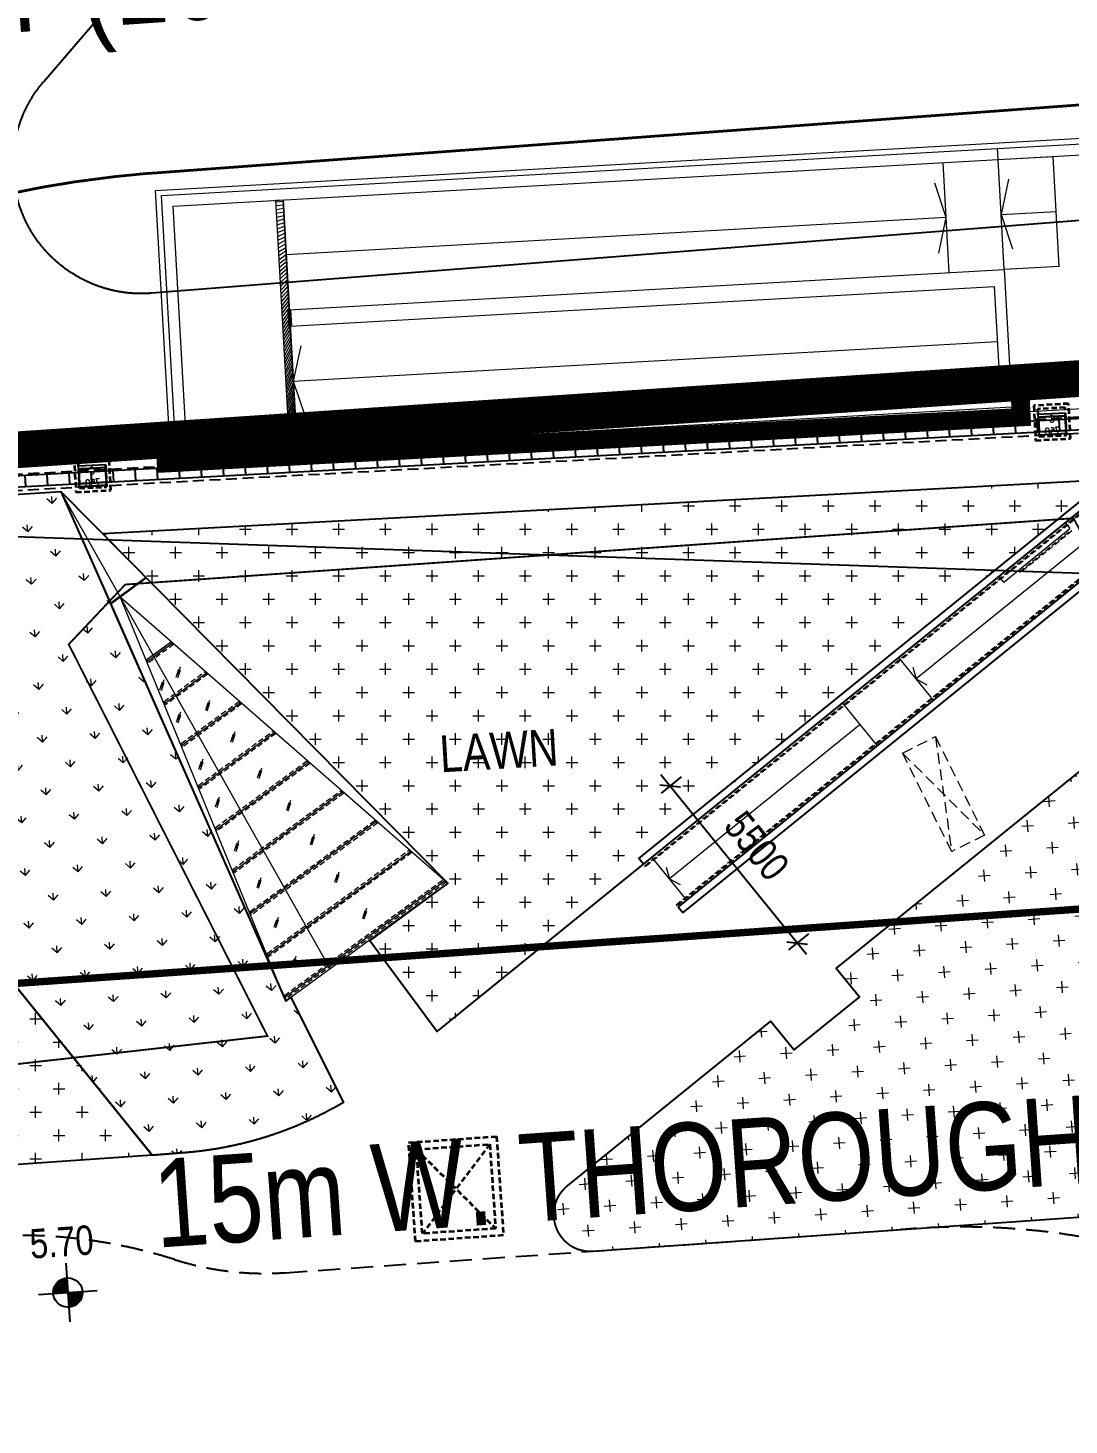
# Model space of a CAD drawing. Header units: millimetres. Extents: x 834681283 to 835686922, y 817551134 to 819407044.
# Drawn here: x 835588196 to 835616546, y 818195962 to 818234013 of the extents above; entities that cross this region are included whole.
import ezdxf
from ezdxf.enums import TextEntityAlignment as Align
from ezdxf.xclip import XClip

# ---------------------------------------------------------------- set-up
doc = ezdxf.new("R2010")
doc.units = ezdxf.units.MM
doc.header["$LTSCALE"] = 1200
doc.header["$MEASUREMENT"] = 0
doc.header["$XCLIPFRAME"] = 0
for name, pattern in [('12027_SITE$0$DASHED', [0.75, 0.5, -0.25]), ('12027_SITE$0$DGN Style 4', [76.56341402296752, 38.25779588905311, -19.12889794452655, 0.04782224486131638, -19.12889794452655]), ('12027_SITE$0$HIDDEN', [0.375, 0.25, -0.125]), ('P01-MAAN-P-EVA$0$DGN Style 4', [76.56341402296752, 38.25779588905311, -19.12889794452655, 0.04782224486131638, -19.12889794452655]), ('P01-MAAN-P-EVA$0$HIDDENX2', [0.75, 0.5, -0.25]), ('P01-MAGP-EVA-GREENERY$0$HIDDEN', [0.375, 0.25, -0.125]), ('P01-MAGP-EVA-GREENERY$0$HIDDEN2', [0.1875, 0.125, -0.0625]), ('P01-MAGP-EVA-GREENERY$0$HIDDENX2', [0.75, 0.5, -0.25]), ('P01-MAGP-P-RF$0$HIDDEN2', [0.1875, 0.125, -0.0625]), ('SITE BOUNDARY$0$CENTER', [2, 1.25, -0.25, 0.25, -0.25]), ('SITE BOUNDARY$0$DASHDOT', [1, 0.5, -0.25, 0, -0.25]), ('SITE BOUNDARY$0$PHANTOM', [2.5, 1.25, -0.25, 0.25, -0.25, 0.25, -0.25])]:
    doc.linetypes.add(name, pattern=pattern)
doc.layers.get('Defpoints').update_dxf_attribs({"color": 15})
for name, color, linetype, lineweight in [('12027_SITE$0$08_XRL_Lands_Deck', 7, 'Continuous', 25), ('12027_SITE$0$280_Structure', 7, 'Continuous', 0), ('12027_SITE$0$510_Water_Supply', 7, 'Continuous', 0), ('12027_SITE$0$AR-PLANT_AR_BS_MI_', 9, 'Continuous', 25), ('12027_SITE$0$AR-SIMS_BL_', 1, '12027_SITE$0$DGN Style 4', 140), ('12027_SITE$0$AR-ST_AR_BS_MI_', 8, '12027_SITE$0$DASHED', 18), ('12027_SITE$0$AR-STAIR_AR_BS_MI_', 2, 'Continuous', 18), ('12027_SITE$0$MCA813__', 7, 'Continuous', 0), ('P01-MAAN-P-EVA$0$AR-DIM_AR_', 4, 'Continuous', 25), ('P01-MAAN-P-EVA$0$AR-F-LEV_AR_BS_', 4, 'Continuous', 25), ('P01-MAAN-P-EVA$0$AR-SIMS_BL_', 1, 'P01-MAAN-P-EVA$0$DGN Style 4', 140), ('P01-MAGP-EVA-GREENERY$0$A-WALL', 7, 'Continuous', 5), ('P01-MAGP-EVA-GREENERY$0$AC-DUCT', 8, 'P01-MAGP-EVA-GREENERY$0$HIDDEN2', 13), ('P01-MAGP-EVA-GREENERY$0$AR-HATCH_AR_', 8, 'Continuous', 13), ('P01-MAGP-EVA-GREENERY$0$AR-PLANT_AR_BS_MI_', 7, 'Continuous', 25), ('P01-MAGP-EVA-GREENERY$0$AR-STAIR_AR_BS_MI_', 7, 'Continuous', 18), ('P01-MAGP-EVA-GREENERY$0$DR-FLD', 8, 'Continuous', 25), ('P01-MAGP-EVA-GREENERY$0$DR-PIT', 8, 'P01-MAGP-EVA-GREENERY$0$HIDDEN2', 35), ('P01-MAGP-EVA-GREENERY$0$RLP340', 8, 'P01-MAGP-EVA-GREENERY$0$HIDDEN2', 5), ('P01-MAGP-P-RF$0$AR-HATCH_AR_', 253, 'Continuous', 13), ('P01-MAGP-P-RF$0$AR-ROOF_AR_BS_MI_', 3, 'Continuous', 18), ('P01-MAGP-P-RF$0$AR-WALL_HATCH_AR_', 253, 'Continuous', 5), ('P01-MAGP-P-RF$0$AR-WN_AR_BS_MI_', 253, 'Continuous', 13), ('SITE BOUNDARY$0$AR-SIMS_BL_400', 1, 'SITE BOUNDARY$0$PHANTOM', 140)]:
    doc.layers.add(name, color=color, linetype=linetype, lineweight=lineweight)
for name, color, linetype in [('P01-MAAN-P-EVA$0$AW-TXT-FS', 4, 'Continuous'), ('P01-MAGP-EVA-GREENERY$0$AR-FS-AR-EVA', 8, 'Continuous'), ('P01-MAGP-EVA-GREENERY$0$AR-LANDS_AR_MI_', 9, 'Continuous'), ('P01-MAGP-EVA-GREENERY$0$SURFACE CHANNEL', 8, 'Continuous'), ('SITE BOUNDARY$0$AR-SIMS_BL_SB_400', 4, 'SITE BOUNDARY$0$PHANTOM'), ('SITE BOUNDARY$0$XIQU-RLP0830A', 6, 'Continuous')]:
    doc.layers.add(name, color=color, linetype=linetype)
doc.layers.add('P01-MAGP-EVA-GREENERY$0$0L_UTIL_MANHOLE LID SIZE', color=8, linetype='Continuous', plot=False)
doc.styles.add('P01-MAAN-P-EVA$0$ARIAL', font='arial.ttf', dxfattribs={"width": 0.8})
doc.styles.add('P01-MAAN-P-EVA$0$RLP-SIMPLEX', font='simplex.shx', dxfattribs={"width": 0.8})
doc.styles.add('P01-MAAN-P-EVA$0$Style-Arial', font='arial.ttf')
doc.styles.add('P01-MAGP-EVA-GREENERY$0$simplex', font='SIMPLEX.shx', dxfattribs={"width": 0.8})
doc.dimstyles.new('P01-MAAN-P-EVA$0$DIM-500', dxfattribs={"dimscale": 400, "dimtxt": 2, "dimasz": 1, "dimexe": 1, "dimexo": 1, "dimgap": 1, "dimtad": 1, "dimdec": 0, "dimrnd": 0.1, "dimdsep": 46, "dimtxsty": 'P01-MAAN-P-EVA$0$ARIAL', "dimblk1": 'P01-MAAN-P-EVA$0$_OBLIQUE', "dimblk2": 'P01-MAAN-P-EVA$0$_OBLIQUE', "dimsah": 1, "dimcen": 5, "dimdle": 1, "dimclrd": 8, "dimclre": 8, "dimclrt": 4, "dimadec": 3, "dimazin": 2, "dimtfac": 1, "dimtdec": 0, "dimtix": 1, "dimtmove": 2, "dimatfit": 0, "dimldrblk": 'P01-MAAN-P-EVA$0$_OBLIQUE', "dimfxl": 1, "dimtolj": 1, "dimarcsym": 0})

# ---------------------------------------------------------------- blocks, each defined once
blk = doc.blocks.new('P01-MAAN-P-EVA$0$_OBLIQUE')
at = {"color": 0, "linetype": 'ByBlock'}
blk.add_line((-0.5, -0.5), (0.5, 0.5), dxfattribs=at)
blk = doc.blocks.new('*D1556')
at = {"layer": 'Defpoints', "color": 0, "transparency": 16777216}
for p in [(835605684.5031356, 818213363.5912099), (835605140.4816098, 818212923.0899689), (835608601.5611241, 818208648.6394993)]:
    blk.add_point(p, dxfattribs=at)
at = {"layer": 'P01-MAAN-P-EVA$0$AR-DIM_AR_', "color": 8, "lineweight": -2, "transparency": 16777216}
for p, q in [((835609397.2963132, 818208778.2706198), (835605432.788337, 818213674.4604108)), ((835605451.3508109, 818213174.8047676), (835605995.3723366, 818213615.3060083)), ((835608912.4303252, 818208900.3542979), (835609456.4507157, 818209340.8546194))]:
    blk.add_line(p, q, dxfattribs=at)
at = {"layer": 'P01-MAAN-P-EVA$0$AR-DIM_AR_', "color": 8, "lineweight": -2, "transparency": 16777216, "xscale": 400, "yscale": 400, "zscale": 400}
for p, rotation in [((835605684.5031356, 818213363.5912099), 128.997537999514), ((835609145.5815146, 818209089.1398208), 308.997537999514)]:
    blk.add_blockref('P01-MAAN-P-EVA$0$_OBLIQUE', p, dxfattribs=dict(at, rotation=rotation))
at = {"layer": 'P01-MAAN-P-EVA$0$AR-DIM_AR_', "color": 4, "transparency": 16777216, "insert": (835608043.3543597, 818211735.1178677), "char_height": 800, "attachment_point": 5, "rotation": 308.997537999514, "style": 'P01-MAAN-P-EVA$0$ARIAL'}
blk.add_mtext('\\A1;5500', dxfattribs=at)
blk = doc.blocks.new('P01-MAAN-P-EVA$0$LEV1')
for p, q in [((0, 2.000000000043656), (0, -2.000000000043656)), ((-2.000000000043656, 0), (2.000000000043656, 0)), ((-0.9989641103552458, 0.04550501362336945), (0, 0.04550501362336945)), ((-0.9893575142723421, 0.1455050136255522), (0, 0.1455050136255522)), ((-0.969395320975309, 0.245505013627735), (0, 0.245505013627735)), ((0.9989641103552458, -0.04550501362336945), (0, -0.04550501362336945)), ((0.9893575142727968, -0.1455050136255522), (0, -0.1455050136255522)), ((0.969395320975309, -0.245505013627735), (0, -0.245505013627735)), ((0.9384169039385597, -0.3455050136299178), (0, -0.3455050136299178)), ((0.8952794440092475, -0.4455050136321006), (0, -0.4455050136321006)), ((0.838107558815409, -0.5455050136342834), (0, -0.5455050136342834)), ((0.7637560326502353, -0.6455050136364662), (0, -0.6455050136364662)), ((0.6665000185194003, -0.745505013638649), (0, -0.745505013638649)), ((0.5339674821098015, -0.8455050136408317), (0, -0.8455050136408317)), ((0.3256075386316297, -0.9455050136430145), (0, -0.9455050136430145))]:
    blk.add_line(p, q)
blk.add_circle((0, 0), 1.000000000021828)
blk = doc.blocks.new('P01-MAAN-P-EVA$0$F-LEV')
for p, q in [((-0.9384169039385597, 0.3455050136299178), (0, 0.3455050136299178)), ((-0.8952794440092475, 0.4455050136321006), (0, 0.4455050136321006)), ((-0.838107558815409, 0.5455050136342834), (0, 0.5455050136342834)), ((-0.7637560326502353, 0.6455050136364662), (0, 0.6455050136364662)), ((-0.6665000185194003, 0.745505013638649), (0, 0.745505013638649)), ((-0.5339674821098015, 0.8455050136408317), (0, 0.8455050136408317)), ((-0.3256075386316297, 0.9455050136430145), (0, 0.9455050136430145))]:
    blk.add_line(p, q)
blk.add_blockref('P01-MAAN-P-EVA$0$LEV1', (0, 0))
at = {"style": 'P01-MAAN-P-EVA$0$RLP-SIMPLEX', "width": 0.8}
blk.add_attdef('FFL', (1.499999999999545, 1.000000000000909), '', height=2, dxfattribs=at)
blk = doc.blocks.new('12027_SITE$0$A$C313F75FB')
at = {"layer": '12027_SITE$0$MCA813__', "linetype": 'Continuous', "lineweight": 40}
blk.add_line((835285.7265869931, 818209.3271122773), (835321.5573742395, 818211.9692191359), dxfattribs=at)
blk.add_ellipse((835287.9327508927, 818179.4083415664), major_axis=(-2.206163899618988, 29.91877071084335), ratio=1, start_param=0, end_param=0.2994150901942527, dxfattribs=at)
blk = doc.blocks.new('12027_SITE$0$A$C2AC65D9F')
at = {"layer": '12027_SITE$0$08_XRL_Lands_Deck', "linetype": '12027_SITE$0$HIDDEN', "ltscale": 10, "flags": 128}
for points in [[(836246.3429500222, 818231.5495326482), (836230.1687539585, 818230.4993593525), (836230.1687539589, 818230.4993593529, -0.4142135624921505), (836222.1985695071, 818237.4976562778), (836222.1985695072, 818237.4976562775), (836221.9581893261, 818241.1998606686), (836224.951885601, 818241.3942381741), (836224.9603086266, 818241.2645113354), (836258.1646847519, 818243.4204360557), (836259.6701659331, 818240.3726211691), (836289.9923639446, 818243.2387680764), (836289.9839103036, 818243.36854847), (836303.9892675377, 818244.6923776765), (836304.2305289643, 818240.976600805), (836313.3691322408, 818241.5699605625), (836312.9220818867, 818248.4551862209), (836312.6448195835, 818248.437183876), (836312.4970747749, 818250.7126688183), (836329.8255867127, 818251.8377906051), (836332.8076076839, 818205.9103304787), (836332.8076076839, 818205.9103304787), (836332.8076076838, 818205.9103304787, -0.4435325882100424), (836325.0667951773, 818197.9287766092), (836325.0667951772, 818197.9287766095), (836271.7272713722, 818199.7545677712), (836271.7272713725, 818199.7545677706, -0.2750683854340807), (836265.2730027209, 818203.9013541804), (836265.2730027207, 818203.9013541805), (836253.539734256, 818227.4141156601), (836253.5397342539, 818227.4141156601, 0.3018938128306856)], [(836299.6812207676, 818231.7385425043, -0.5357600057074685), (836305.4670064469, 818231.0397878891), (836314.4839524938, 818213.1523873749, -0.533238955109312), (836311.6319411965, 818208.0876004089), (836285.5789605, 818206.0459246014, -0.6682096020095292), (836282.6450589383, 818211.8094149582)]]:
    blk.add_lwpolyline(points, format="xyb", close=True, dxfattribs=at)
blk = doc.blocks.new('12027_SITE')
at = {"layer": '12027_SITE$0$510_Water_Supply', "linetype": '12027_SITE$0$HIDDEN', "lineweight": 0, "ltscale": 2}
h = blk.add_hatch(dxfattribs=at)
h.set_pattern_fill('USER', color=8, scale=0.1, angle=179.4204102204532, style=0, pattern_type=0)
h.set_pattern_definition([(179.4204102204532, (-1116898.167486402, -1094877.084346316), (-0.001011557744346842, -0.09999488362376274), [])])
h.paths.add_polyline_path([(835288.9631397725, 818208.5794099917), (835289.1628230462, 818208.5906612204), (835289.525675169, 818202.1508756384), (835289.3259918952, 818202.1396244097)])
at = {"layer": '12027_SITE$0$280_Structure', "color": 8, "linetype": '12027_SITE$0$HIDDEN', "lineweight": 53, "ltscale": 2}
blk.add_line((835289.3315914731, 818205.5954121123), (835289.3569067367, 818205.1461247451), dxfattribs=at)
at = {"layer": '12027_SITE$0$510_Water_Supply', "color": 8, "lineweight": 0, "ltscale": 2}
blk.add_lwpolyline([(835288.9631397725, 818208.5794099917), (835289.1628230462, 818208.5906612204), (835289.525675169, 818202.1508756384), (835289.3259918952, 818202.1396244097), (835288.9631397725, 818208.5794099917)], close=True, dxfattribs=at)
at = {"layer": '12027_SITE$0$AR-PLANT_AR_BS_MI_', "color": 8, "linetype": 'Continuous', "lineweight": 0, "ltscale": 0.5}
for p, q in [((835308.615065404, 818209.9871809217), (835326.0124706379, 818210.9674442139)), ((835308.6319422212, 818209.6876564623), (835325.7298225702, 818210.6510424601))]:
    blk.add_line(p, q, dxfattribs=at)
at = {"layer": '12027_SITE$0$AR-PLANT_AR_BS_MI_', "color": 8, "lineweight": 0, "ltscale": 2}
for p, q in [((835285.8511721849, 818208.7045408583), (835308.6150654041, 818209.9871809194)), ((835286.1675739386, 818208.4218927908), (835308.6319422469, 818209.6876560084)), ((835286.2477779937, 818201.6657054557), (835285.8511721853, 818208.7045408583)), ((835286.5304260615, 818201.9821072094), (835286.1675739386, 818208.4218927908)), ((835289.3315914727, 818205.5954121117), (835308.800710676, 818206.6924069008)), ((835308.8007106757, 818206.6924069008), (835309.0201096337, 818202.798583061)), ((835289.3569067367, 818205.146124746), (835308.526501029, 818206.2262426917)), ((835308.5265010295, 818206.2262426922), (835308.6952694582, 818203.2309935857)), ((835286.5304260615, 818201.9821072094), (835308.6952694582, 818203.2309935857))]:
    blk.add_line(p, q, dxfattribs=at)
at = {"layer": '12027_SITE$0$AR-PLANT_AR_BS_MI_', "color": 8, "linetype": '12027_SITE$0$HIDDEN', "lineweight": 0, "ltscale": 2}
for p, q in [((835308.6319422469, 818209.6876560084), (835308.6150654041, 818209.9871809194)), ((835286.2477779937, 818201.6657054557), (835309.0116712123, 818202.9483455177))]:
    blk.add_line(p, q, dxfattribs=at)
at = {"layer": '12027_SITE$0$AR-ST_AR_BS_MI_', "color": 8, "linetype": 'ByBlock', "ltscale": 0.5}
blk.add_line((835310.1042515548, 818210.221327258), (835325.9291509889, 818211.1129874563), dxfattribs=at)
at = {"layer": '12027_SITE$0$AR-ST_AR_BS_MI_', "color": 8, "linetype": 'ByBlock', "ltscale": 2}
for p, q in [((835285.692971308, 818208.8458648921), (835310.1042515361, 818210.221327589)), ((835286.1064539595, 818201.507504579), (835285.692971308, 818208.8458648926))]:
    blk.add_line(p, q, dxfattribs=at)
at = {"layer": '12027_SITE$0$AR-ST_AR_BS_MI_', "color": 8, "ltscale": 0.5}
for p, q in [((835308.9947943692, 818203.2478704287), (835329.4215596024, 818204.3988241418)), ((835309.0201096336, 818202.7985830632), (835327.2412083724, 818203.8252576735))]:
    blk.add_line(p, q, dxfattribs=at)
at = {"layer": '12027_SITE$0$AR-ST_AR_BS_MI_', "color": 8, "linetype": '12027_SITE$0$HIDDEN', "ltscale": 2}
blk.add_line((835286.1064539595, 818201.507504579), (835309.0201096337, 818202.798583061), dxfattribs=at)
at = {"layer": '12027_SITE$0$AR-STAIR_AR_BS_MI_', "color": 8, "ltscale": 2}
for p, q in [((835307.303086122, 818206.6080226862), (835307.1343176931, 818209.603271794)), ((835308.800710676, 818206.6924069008), (835308.6319422469, 818209.6876560088)), ((835310.29833523, 818206.7767911158), (835310.1295667788, 818209.7720406107)), ((835289.3315914727, 818205.5954121117), (835289.1628230436, 818208.5906612198)), ((835307.2187019075, 818208.105647238), (835289.2472072584, 818207.0930366636)), ((835308.7163264614, 818208.1900314549), (835310.2139510154, 818208.2744156695)), ((835310.29833523, 818206.7767911158), (835308.8007106757, 818206.6924069012)), ((835289.4412909515, 818203.6485001917), (835308.6108852439, 818204.7286181377))]:
    blk.add_line(p, q, dxfattribs=at)
at = {"layer": '12027_SITE$0$AR-STAIR_AR_BS_MI_', "color": 8, "linetype": '12027_SITE$0$HIDDEN', "ltscale": 2}
for p, q in [((835308.631942223, 818209.6876564336), (835310.1295667788, 818209.7720406107)), ((835289.5256751659, 818202.150875638), (835289.3569067367, 818205.146124746))]:
    blk.add_line(p, q, dxfattribs=at)
at = {"layer": '12027_SITE$0$AR-STAIR_AR_BS_MI_', "color": 8, "ltscale": 2, "flags": 128}
for points in [[(835308.917710411, 818209.1553223898), (835308.7163264614, 818208.1900314549), (835309.0277524184, 818207.2545694544)], [(835307.0173179581, 818207.1403563031), (835307.2187019075, 818208.105647238), (835306.9072759505, 818209.0411092385)], [(835289.642674901, 818204.6137911265), (835289.4412909515, 818203.6485001917), (835289.7527169085, 818202.7130381911)]]:
    blk.add_lwpolyline(points, dxfattribs=at)
at = {"layer": '12027_SITE$0$AR-SIMS_BL_', "linetype": '12027_SITE$0$HIDDEN'}
for name, p in [('12027_SITE$0$A$C313F75FB', (0, 0)), ('12027_SITE$0$A$C2AC65D9F', (-1000, 0))]:
    blk.add_blockref(name, p, dxfattribs=at)
blk = doc.blocks.new('SITE BOUNDARY$0$x-boundary')
at = {"layer": 'Defpoints', "color": 30, "linetype": 'SITE BOUNDARY$0$DASHDOT', "const_width": 1, "flags": 128}
blk.add_lwpolyline([(834949.3954564634, 818181.6126474156), (834966.1220000002, 818181.875), (835118.343, 818191.353), (835121.7105681469, 818191.5577918736, 0.3472249984914402), (835144.525800356, 818179.0100601336), (835205.8388638046, 818189.2638885644), (835226.760311512, 818192.7627352992, 0.04236734534605296), (835251.3438937684, 818199.0501133072), (835253.4962581748, 818199.8746463032), (835336.548, 818205.447), (835336.791, 818204.998), (835338.0059999999, 818193.445), (835338.387, 818177.043), (835337.676, 818162.317), (835336.3740000001, 818150.707), (835335.943, 818146.535), (835335.078, 818138.01), (835334.561, 818125.55), (835334.745, 818110.3709999999), (835335.806, 818094.515), (835339.776, 818071.453), (835344.225, 818019.2459999999), (835265.0079999999, 818008.1570059188), (835250.1450000006, 818006.082), (835219.5149999999, 818003.188), (835170.7829999999, 817998.958), (834937.715, 817969.156), (834936.337, 817964.5340000001), (834919.733, 817960.869036), (834910.448, 817961.875), (834892.2609999999, 817958.575), (834867.11, 817956.1579999999), (834854.7629999999, 817954.218), (834831.796, 817952.938), (834809.122, 817948.913), (834805.332, 817949.701), (834786.498, 817945.16), (834739.363, 817940.207), (834722.401, 817937.921), (834717.8940000001, 817936.6490000001), (834708.2590399999, 817935.0490000001), (834694.5809999999, 817933.5090000001), (834687.683, 817936.854), (834552.2509999999, 817919.4890000001), (834427.4809999999, 817871.8559976991), (834422.426, 817865.90602), (834398.36, 817846.373992), (834371.127, 817819.016), (834357.334, 817802.65), (834345.460018, 817778.03), (834335.418, 817757.9190000001, -0.3055422434766821), (834321.1309999999, 817746.233), (834302.565, 817746.0080385001), (834292.36, 817748.208), (834267.6009999999, 817746.622), (834095.099, 817746.458), (834084.478, 817748.7490000001), (834079.554, 817752.5240000001), (834078.066, 817752.6199630001), (834069.088, 817746.181), (834066.2109999999, 817746.056), (834061.445, 817746.7729999999), (834056.724, 817746.618), (834047.613, 817747.372), (834032.030983, 817756.594), (834014.286, 817769.672), (833995.2170000001, 817786.385), (833980.295, 817801.7629999999), (833962.533, 817823.975), (833953.531, 817838.011), (833947.358, 817854.992), (833946.924, 818070.715, -0.2154508515418256), (834003.5669999999, 818209.6619804449), (834003.5129999999, 818271.667), (834240.0059999999, 818271.9090000001), (834328.819, 818399.5030062578), (834368.25, 818372.187), (834334.0040000001, 818320.998), (834339.8389999826, 818317.115000011, -0.4149358039952789), (834340.6700001019, 818312.9480001539), (834325.1040000004, 818289.698, -0.3405885872195328), (834311.2229998113, 818285.0279999999, 0.3847237820261966), (834290.2579999996, 818276.0959999999, -0.0458058889657817), (834261.1319999867, 818214.4920000001), (834162.9800000002, 818056.875, 0.2356932062222075), (834159.885, 818024.2), (834158.3459999999, 818022.4049999999, 0.2102691850557803), (834181.316, 818000.738), (834182.8130000001, 818002.485, 0.2311735244485605), (834214.984000002, 818007.15), (834353.4700000021, 818101.5090000001, 0.02563671911603136), (834365.515999998, 818111.3049999982), (834369.3020000014, 818114.837), (834377.863, 818123.104, -0.4178936957615127), (834382.132, 818123.056), (834386.2199999987, 818118.822, 0.4262022271463924), (834389.1280000036, 818118.6900000033), (834428.7900000004, 818156.9890000001, -0.5375997577145221), (834433.6760000006, 818155.9040000001), (834433.728, 818152.4870000001), (834438.2799999999, 818169.875), (834460.8249999995, 818185.6390000001, -0.3901729404018224), (834489.6799999999, 818188.941), (834492.8119999999, 818186.375), (834497.7500000019, 818181.8120000004, 0.1251081027996165), (834546.3119999999, 818161.687), (834570.5620000005, 818158.5), (834615.0619999996, 818157.312), (834652.5619999999, 818159.937), (834669.6814234746, 818161.9059850451), (834700.2167568029, 818162.108325962), (834709.8281342128, 818162.6720262696), (834837.9847178684, 818163.5212497002, 0.02644429543037592), (834854.445244273, 818164.501851758, 0.001856966815730646), (834855.5961878177, 818164.6360715672, 0.05525627884412565), (834860.3160539342, 818165.7422156282, 0.2310861750518882), (834874.0166033007, 818180.130981288), (834880.6890000012, 818180.535), (834904.7433445249, 818180.9122877186, 0.07731153682373477), (834909.1861099771, 818172.2806775658, 0.2675364860743751), (834920.0296747052, 818167.4602500092, 0.03637713302788992), (834937.2444777816, 818170.5438335758, 0.2494171956158532)], format="xyb", close=True, dxfattribs=at)
blk = doc.blocks.new('SITE BOUNDARY')
at = {"layer": 'SITE BOUNDARY$0$AR-SIMS_BL_400', "ltscale": 3, "const_width": 0.2}
blk.add_lwpolyline([(835205.967713655, 818187.3215969054), (835227.4017731363, 818191.1423574201, 0.04919379695137301), (835256.6874020555, 818199.3961517689), (835258.8234410972, 818200.232073454), (835285.938085068, 818202.0513295376), (835285.9727178891, 818201.4156632093), (835309.2716431464, 818202.6718212748), (835309.2208451042, 818203.6140114499), (835336.548215934, 818205.4478256224), (835336.7910000669, 818204.998000004), (835338.0060000003, 818193.445), (835338.3870000002, 818177.043), (835337.6760000006, 818162.317), (835336.3740000002, 818150.7069999996), (835335.9430000004, 818146.5350000003), (835335.0780000007, 818138.0100000005), (835334.5610000003, 818125.5499999999), (835334.7450000006, 818110.3709999997), (835335.6156377018, 818097.3093875501), (835212.7614046936, 818088.7203368283)], format="xyb", close=True, dxfattribs=at)
at = {"layer": 'SITE BOUNDARY$0$AR-SIMS_BL_SB_400', "ltscale": 5, "const_width": 0.5}
blk.add_lwpolyline([(835144.6618437314, 818176.3934268437), (835227.4017731363, 818191.1423574201, 0.0491937969499723), (835256.6874020555, 818199.3961517689), (835258.8234410972, 818200.232073454), (835285.938085068, 818202.0513295376), (835285.9727178891, 818201.4156632093), (835309.2716431464, 818202.6718212748), (835309.2208451042, 818203.6140114499), (835336.548215934, 818205.4478256224), (835336.7910000669, 818204.998000004), (835338.0060000003, 818193.445), (835338.3870000002, 818177.043), (835337.6760000006, 818162.317), (835336.3740000002, 818150.7069999996), (835335.9430000004, 818146.5350000003), (835335.0780000007, 818138.0100000005), (835334.5610000003, 818125.5499999999), (835334.7450000006, 818110.3709999997), (835335.6156373599, 818097.309387531), (835335.806, 818094.515), (835339.776, 818071.453)], format="xyb", dxfattribs=at)
at = {"layer": 'SITE BOUNDARY$0$XIQU-RLP0830A', "color": 212, "linetype": 'SITE BOUNDARY$0$CENTER', "ltscale": 0.8, "true_color": 0xb300b3, "const_width": 0.2}
blk.add_lwpolyline([(835330.9140182555, 818205.0706876367), (835309.220507328, 818203.6202764428), (835309.2716431464, 818202.6718212748), (835285.9727178891, 818201.4156632093), (835285.9374162963, 818202.063604473), (835270.8364901636, 818201.0541520767), (835270.8374544507, 818201.037197533), (835258.8234951803, 818200.2311213583), (835256.6874561786, 818199.3951996891, -0.005306911687325899), (835253.6109736832, 818198.228742364, -0.04387543080736521), (835227.4018272824, 818191.1414053492), (835224.898092029, 818190.6950982555), (835205.82206376, 818183.7430895267), (835192.7539657669, 818181.4129546364), (835202.7385886739, 818150.9399030487), (835191.844, 818148.372), (835179.214, 818138.785), (835194.734, 818069.578)], format="xyb", dxfattribs=at)
at = {"layer": 'Defpoints'}
blk.add_blockref('SITE BOUNDARY$0$x-boundary', (-7.830330895686188e-06, 7.990685761072314e-06), dxfattribs=at)
blk = doc.blocks.new('P01-MAGP-P-RF')
at = {"layer": 'P01-MAGP-P-RF$0$AR-HATCH_AR_', "linetype": 'P01-MAGP-P-RF$0$HIDDEN2'}
for points in [[(835286180.5609841, 818196477.746892), (835285493.154981, 818195976.7063992), (835285454.1411288, 818196072.0144336), (835286103.3246219, 818196545.1950865)], [(835287107.3972914, 818195668.3685968), (835285961.321204, 818194833.0099802), (835285922.3073516, 818194928.3180149), (835287030.1609292, 818195735.8167913)], [(835288034.2335985, 818194858.9903021), (835286429.4874272, 818193689.313561), (835286390.4735749, 818193784.6215956), (835287956.9972363, 818194926.4384966)], [(835288961.0699062, 818194049.6120067), (835286897.6536503, 818192545.6171424), (835286858.6397979, 818192640.9251769), (835288883.833544, 818194117.0602012)], [(835289887.9062133, 818193240.233712), (835287365.8198733, 818191401.9207234), (835287326.8060211, 818191497.2287579), (835289810.6698513, 818193307.6819065)], [(835290814.7425216, 818192430.855416), (835287833.9860964, 818190258.2243044), (835287794.9722441, 818190353.5323391), (835290737.5061593, 818192498.3036106)], [(835291741.5788293, 818191621.4771209), (835288302.1523194, 818189114.5278854), (835288263.1384672, 818189209.8359201), (835291664.3424664, 818191688.9253159)]]:
    blk.add_lwpolyline(points, close=True, dxfattribs=at)
for points in [[(835292668.4151368, 818190812.0988257), (835288770.318543, 818187970.8314669), (835288731.3046908, 818188066.1395016), (835292591.1787757, 818190879.5470188), (835292668.4151366, 818190812.0988257)], [(835293595.2514571, 818190002.7205195), (835289238.4847722, 818186827.1350324), (835289199.4709201, 818186922.4430668), (835293518.0150962, 818190070.1687129)]]:
    blk.add_lwpolyline(points, dxfattribs=at)
at = {"layer": 'P01-MAGP-P-RF$0$AR-ROOF_AR_BS_MI_'}
for points in [[(835284718.4992317, 818197797.5213146), (835283115.4371046, 818200642.0665569)], [(835283115.4371046, 818200642.0665569), (835285421.3622494, 818198309.8282039)], [(835284455.1395822, 818197605.5621998), (835283115.4371046, 818200642.0665569)], [(835284455.1396155, 818197605.5622241), (835285421.3622806, 818198309.8282266)], [(835285439.1386235, 818198291.8489811), (835293653.7572858, 818189983.4922485), (835289238.0181813, 818186764.9226177), (835284465.4673469, 818197582.1537912)], [(835284465.4673803, 818197582.1538157), (835285439.138655, 818198291.849004)], [(835290441.5994487, 818187642.19594), (835284730.8572357, 818197775.5927186)], [(835289238.0181813, 818186764.9226177), (835284730.8572321, 818197775.5927246), (835293653.7572858, 818189983.4922485), (835289238.0181813, 818186764.9226177)], [(835285473.6480548, 818196024.3604167), (835286141.9428029, 818196511.4709892)], [(835285941.8142779, 818194880.6639974), (835287068.7791102, 818195702.092694)], [(835286409.980501, 818193736.9675782), (835287995.6154175, 818194892.7143993)], [(835286878.1467241, 818192593.2711596), (835288922.4517252, 818194083.3361039)], [(835287346.3129472, 818191449.5747406), (835289849.2880324, 818193273.9578092)], [(835287814.4791702, 818190305.8783219), (835290776.1243404, 818192464.5795133)], [(835291702.9606478, 818191655.2012184), (835288282.6453933, 818189162.1819029)], [(835288750.8116169, 818188018.4854844), (835292629.7969562, 818190845.8229222)], [(835289213.8068272, 818186871.0199671), (835293561.4001042, 818190039.9190893)]]:
    blk.add_lwpolyline(points, dxfattribs=at)
at = {"layer": 'P01-MAGP-P-RF$0$AR-WALL_HATCH_AR_'}
for p, q in [((835286253.4688907, 818195589.015163), (835286324.102511, 818195805.2485301)), ((835286296.7939432, 818195651.0648732), (835286367.4275634, 818195867.2982402)), ((835286297.0293896, 818195574.7859263), (835286367.6630099, 818195791.0192935)), ((835285810.0205373, 818195243.8295186), (835285880.6541576, 818195460.0628858)), ((835285853.3455896, 818195305.8792286), (835285923.97921, 818195522.112596)), ((835285853.5810363, 818195229.6002822), (835285924.2146566, 818195445.8336492)), ((835286308.2588491, 818194426.0671716), (835286378.8924695, 818194642.3005388)), ((835287056.4133112, 818194686.7885067), (835287127.0469315, 818194903.021874)), ((835287099.7383637, 818194748.8382168), (835287170.3719839, 818194965.071584)), ((835287099.9738102, 818194672.5592701), (835287170.6074305, 818194888.7926373)), ((835286264.9337968, 818194364.0174615), (835286335.5674171, 818194580.2508287)), ((835286308.4942957, 818194349.7882249), (835286379.1279161, 818194566.0215921)), ((835287742.7263787, 818193830.7925301), (835287813.3599991, 818194047.0258973)), ((835287786.051431, 818193892.8422401), (835287856.6850513, 818194109.0756073)), ((835287786.2868775, 818193816.5632935), (835287856.9204979, 818194032.7966607)), ((835286870.7265415, 818193084.4512229), (835286941.3601618, 818193300.6845903)), ((835286914.051594, 818193146.5009332), (835286984.6852143, 818193362.7343004)), ((835286914.2870405, 818193070.2219865), (835286984.9206607, 818193286.4553537)), ((835288514.0342606, 818192906.5769928), (835288584.667881, 818193122.81036)), ((835288470.7092083, 818192844.5272827), (835288541.3428288, 818193060.7606499)), ((835288514.2697072, 818192830.2980461), (835288584.9033276, 818193046.5314133)), ((835287365.0617577, 818192118.5203757), (835287435.6953781, 818192334.7537429)), ((835287321.7367054, 818192056.4706657), (835287392.3703257, 818192272.7040329)), ((835287365.2972043, 818192042.2414291), (835287435.9308245, 818192258.4747963)), ((835289262.1074767, 818191963.3057659), (835289332.741097, 818192179.5391331)), ((835289305.4325291, 818192025.3554759), (835289376.0661492, 818192241.5888429)), ((835289305.6679754, 818191949.076529), (835289376.3015958, 818192165.3098965)), ((835289906.3583634, 818191034.4106591), (835289976.9919838, 818191250.6440263)), ((835289949.6834159, 818191096.4603691), (835290020.3170362, 818191312.6937363)), ((835289949.9188623, 818191020.1814225), (835290020.5524826, 818191236.4147897)), ((835287843.538228, 818190858.6941409), (835287914.1718484, 818191074.9275081)), ((835287886.8632805, 818190920.743851), (835287957.4969008, 818191136.9772182)), ((835287887.098727, 818190844.4649043), (835287957.7323472, 818191060.6982715)), ((835288453.7572863, 818189857.580986), (835288524.3909067, 818190073.8143532)), ((835288497.0823388, 818189919.6306963), (835288567.7159591, 818190135.8640633)), ((835288497.3177853, 818189843.3517497), (835288567.9514056, 818190059.5851166)), ((835290576.2233438, 818190008.6262226), (835290646.8569643, 818190224.8595898)), ((835290619.5483963, 818190070.6759329), (835290690.1820167, 818190286.9093001)), ((835290619.7838429, 818189994.3969862), (835290690.4174633, 818190210.6303535)), ((835291373.768831, 818189079.8568854), (835291444.4024513, 818189296.0902526)), ((835288923.5038531, 818188777.3219683), (835288994.1374733, 818188993.5553355)), ((835288966.8289055, 818188839.3716784), (835289037.4625258, 818189055.6050456)), ((835288967.064352, 818188763.0927317), (835289037.6979723, 818188979.3260989)), ((835291330.4437785, 818189017.8071756), (835291401.0773988, 818189234.0405426)), ((835291374.0042775, 818189003.577939), (835291444.6378977, 818189219.811306)), ((835289402.573113, 818187709.643547), (835289473.2067332, 818187925.8769143)), ((835289445.8981652, 818187771.6932571), (835289516.5317855, 818187987.9266243)), ((835289446.1336118, 818187695.4143105), (835289516.7672322, 818187911.6476779))]:
    blk.add_line(p, q, dxfattribs=at)
at = {"layer": 'P01-MAGP-P-RF$0$AR-WN_AR_BS_MI_', "ltscale": 2}
blk.add_lwpolyline([(835285434.1676183, 818196057.4560237), (835286123.2122703, 818196559.6909113)], dxfattribs=at)
blk = doc.blocks.new('P01-MAGP-EVA-GREENERY$0$ST-ARR')
at = {"color": 4}
blk.add_lwpolyline([(-305.5555555554456, -124.9999999999854), (5.820766091346741e-11, 1.455191522836685e-11), (305.5555555556202, -124.9999999999854)], dxfattribs=at)
blk = doc.blocks.new('P01-MAGP-EVA-GREENERY$0$CATCHPIT COVER')
at = {"layer": 'Defpoints', "ltscale": 25.4}
for points in [[(-0.5826596021652222, 1.311302185058594e-06), (749.4173398017883, 9.5367431640625e-07), (749.417339682579, -74.99999916553497), (-0.5826596021652222, -74.99999916553497)], [(-0.5826598405838013, -74.99999976158142), (749.4173398017883, -74.99999940395355), (749.4173395633698, -474.9999996423721), (-0.5826600790023804, -474.9999997615814)], [(7.417340040206909, -82.99999976158142), (741.4173400402069, -82.99999940395355), (741.4173398017883, -466.9999997615814), (7.41733980178833, -466.9999998807907)], [(-0.5826601982116699, -475.0000001192093), (749.417339682579, -475.0000002384186), (749.4173398017883, -550.0000002384186), (-0.5826601982116699, -550.0000004768372)]]:
    blk.add_lwpolyline(points, close=True, dxfattribs=at)
for points in [[(599.4173409938812, -75.00000071525574), (674.4173412322998, -75.00000071525574)], [(599.4173407554626, -475.0000003576279), (674.4173412322998, -475.0000001192093)]]:
    blk.add_lwpolyline(points, dxfattribs=at)
at = {"layer": 'P01-MAGP-EVA-GREENERY$0$0L_UTIL_MANHOLE LID SIZE', "ltscale": 25.4}
for points in [[(149.4173415899277, -75), (74.4173412322998, -75.00000071525574)], [(149.4173413515091, -475.0000005960464), (74.4173413515091, -475.0000002384186)]]:
    blk.add_lwpolyline(points, dxfattribs=at)
at = {"layer": 'P01-MAGP-EVA-GREENERY$0$DR-PIT', "linetype": 'P01-MAGP-EVA-GREENERY$0$HIDDEN2'}
for points in [[(849.4322682970418, -699.9894439444189), (-100.5826595862707, -700.0897376228927), (-100.5826597373114, 250.2770612496669), (849.2907991570135, 247.6489475879261)], [(749.4173401594162, -600.0000020265579), (-0.5826596021652222, -600.0791800022125), (-0.5826597213745117, 149.9999980926514), (749.3056854009628, 147.92520403862)]]:
    blk.add_lwpolyline(points, close=True, dxfattribs=at)
at = {"layer": 'Defpoints', "ltscale": 25.4, "insert": (376.9602319002151, -305.1744832992554), "char_height": 199.9999999999999, "attachment_point": 5, "style": 'P01-MAGP-EVA-GREENERY$0$simplex'}
blk.add_mtext_dynamic_manual_height_columns('C\\P750', width=936.644001029827, gutter_width=2.5, heights=[0], dxfattribs=at)
blk = doc.blocks.new('P01-MAGP-EVA-GREENERY')
at = {"layer": 'P01-MAGP-EVA-GREENERY$0$AR-HATCH_AR_'}
h = blk.add_hatch(dxfattribs=at)
h.set_pattern_fill('CROSS', color=256, scale=100.0000000000001, style=0)
h.set_pattern_definition([(3.998948738173892, (835214888.6500797, 818166455.2138543), (589.170246304936, 677.7377227725948), [317.5000000000002, -952.5000000000014]), (93.99894873817387, (835215058.0845106, 818166307.9212928), (-677.7377227725948, 589.170246304936), [317.5, -952.5000000000006])])
h.paths.add_polyline_path([(835318469.3571146, 818185204.4968989), (835318356.3807575, 818186820.5526965), (835320311.6087604, 818186957.2401409), (835320424.585117, 818185341.1843429)], flags=16)
h.paths.add_polyline_path([(835319126.5414735, 818198190.2304884), (835318937.7553008, 818198423.3823293), (835319784.873656, 818199109.3054241), (835319973.6598291, 818198876.1535829)], flags=16)
edge = h.paths.add_edge_path()
edge.add_arc((835330533.4482261, 818199183.163452), 4000.000000506902, 5.270403674871548, 93.08610544305019)
edge.add_line((835330318.1015841, 818203177.3624742), (835322892.2487245, 818202776.9987293))
edge.add_line((835322892.2487245, 818202776.9987293), (835322146.1835659, 818202172.8997632))
edge.add_arc((835322074.8755126, 818201678.0107236), 500.0000000105337, -91.35961832650082, 81.80074253515028, ccw=False)
edge.add_line((835322063.0117179, 818201178.1514931), (835320950.2800695, 818201204.5613663))
edge.add_line((835320950.2800695, 818201204.5613663), (835304227.9388404, 818187664.2573897))
edge.add_line((835304227.9388404, 818187664.2573897), (835304857.1842101, 818186887.0506823))
edge.add_line((835304857.1842101, 818186887.0506823), (835303069.6871082, 818185439.6895899))
edge.add_line((835303069.6871082, 818185439.6895899), (835302440.4417343, 818186216.8963041))
edge.add_line((835302440.4417343, 818186216.8963041), (835296900.750124, 818181731.3337083))
edge.add_arc((835297530.0373662, 818180954.1609044), 1000.000000125978, 128.9975561059199, 273.9989473028123)
edge.add_line((835297599.7755116, 818179956.5955725), (835319746.052492, 818181504.8052404))
edge.add_line((835319746.052492, 818181504.8052404), (835319484.49189, 818185246.2826362))
edge.add_line((835319484.49189, 818185246.2826362), (835322676.700945, 818185469.4447815))
edge.add_line((835322676.700945, 818185469.4447815), (835322918.5165691, 818182010.4081992))
edge.add_arc((835320076.3878237, 818190549.8639326), 9000.000001591716, 288.408637722319, 308.997558486337)
edge.add_line((835325739.9732941, 818183555.3089327), (835335124.8120698, 818191141.061415))
edge.add_arc((835122272.1371683, 818179971.8444364), 213145.519823034, 3.003779927596151, 5.270403672607287)
h.paths.add_polyline_path([(835329753.1853336, 818201626.5244974), (835330840.5315187, 818201702.5394545)], flags=16)
h = blk.add_hatch(dxfattribs=at)
h.set_pattern_fill('CROSS', color=256, scale=100.0000000000001, style=0)
h.set_pattern_definition([(359.9999999999999, (0, 1.588186776101813e-22), (635.0000000000008, 635.0000000000005), [317.5000000000001, -952.500000000001]), (90, (158.7499996423721, -158.75), (-635.0000000000005, 635.0000000000008), [317.5000000000001, -952.500000000001])])
h.paths.add_polyline_path([(835284252.5271449, 818199492.0011067), (835293653.7575969, 818189983.4925627), (835291521.2696978, 818188417.9048401), (835293356.1290207, 818185938.1396413), (835298980.1396672, 818190491.9764922), (835298854.2822154, 818190647.4110569), (835311598.2089204, 818200966.3394439)])
h = blk.add_hatch(dxfattribs=at)
h.set_pattern_fill('GRASS', color=256, scale=40, style=0)
h.set_pattern_definition([(93.99894731438502, (835261824.2613143, 818180912.7089146), (-766.7726867660655, 666.5700612716996), [190.5000000000001, -1246.3409792]), (48.99894731438505, (835261824.2613143, 818180912.7089146), (-766.7726868573544, 666.5700613510589), [190.5000000000001, -825.5000000000013]), (138.998947314385, (835261824.2613143, 818180912.7089146), (-666.5700613510589, -766.7726868573544), [190.5, -825.5000000000007])])
edge = h.paths.add_edge_path()
edge.add_line((835272278.9087626, 818199054.6794494), (835275223.2824086, 818200206.9335725))
edge.add_line((835275223.2824086, 818200206.9335725), (835281989.9163585, 818200571.7556068))
edge.add_line((835281989.9163585, 818200571.7556068), (835283115.4371055, 818200642.0665581))
edge.add_line((835283115.4371055, 818200642.0665582), (835284433.1388475, 818197655.4282355))
edge.add_line((835284433.1388481, 818197655.4282354), (835289238.0185919, 818186764.9227971))
edge.add_line((835289238.0185919, 818186764.9227971), (835289378.2612001, 818186867.1436541))
edge.add_line((835289378.2611989, 818186867.1436541), (835290809.0816814, 818184009.7281111))
edge.add_arc((835285700.2811168, 818192606.2481502), 9999.999999724414, 273.9989473133515, 300.7224676609045, ccw=False)
edge.add_line((835286397.6625738, 818182630.5948334), (835285594.992327, 818182574.4814814))
edge.add_line((835285594.9923264, 818182574.4814813), (835272278.9087626, 818199054.6794494))
h = blk.add_hatch(dxfattribs=at)
h.set_pattern_fill('CROSS', color=256, scale=100.0000000000001, style=0)
h.set_pattern_definition([(359.9999999999997, (0, 1.588186776101813e-22), (635.0000000000009, 635.0000000000006), [317.4999999999999, -952.5000000000008]), (90, (158.7499994039536, -158.75), (-635.0000000000006, 635.0000000000009), [317.5, -952.5000000000009])])
h.paths.add_polyline_path([(835252344.6020997, 818191383.9399445), (835272278.9087626, 818199054.6794494), (835285594.9923264, 818182574.4814813), (835260876.0432522, 818180847.7469198)])
h.paths.add_polyline_path([(835256002.0225536, 818192419.3284534), (835264778.9429752, 818195784.6914196), (835265315.9689903, 818194384.1189808), (835256539.0485586, 818191018.7560432)], flags=16)
at = {"layer": 'P01-MAGP-EVA-GREENERY$0$DR-FLD'}
h = blk.add_hatch(dxfattribs=at)
h.set_pattern_fill('_USER', color=256, scale=600, angle=90, style=0, pattern_type=0)
h.set_pattern_definition([(93.08610564246219, (835330138.7692769, 818203367.9842625), (-599.1298531207385, -32.30199838280705), [])])
h.paths.add_polyline_path([(835276431.0500726, 818200772.7763604), (835276746.7659726, 818200489.3628888), (835330138.7692769, 818203367.9842626), (835330122.6182771, 818203667.5491887)])
at = {"layer": 'P01-MAGP-EVA-GREENERY$0$A-WALL', "linetype": 'P01-MAGP-EVA-GREENERY$0$HIDDEN', "const_width": 50.00000000000006}
blk.add_lwpolyline([(835274088.9610943, 818171947.1061788), (835273240.7732723, 818184079.9562244), (835288739.3552431, 818185815.7830609), (835283325.3747799, 818196482.6521236), (835284864.6730961, 818198112.2882051), (835310687.5471095, 818199917.5233462), (835323478.3522729, 818175609.8955871), (835328743.4670234, 818162996.7864552), (835327742.3246652, 818154343.0262414), (835316534.7638806, 818149596.72662), (835319855.7407883, 818141557.6319972), (835318710.4108881, 818137563.7633592), (835313438.4613312, 818134959.6445372)], dxfattribs=at)
at = {"layer": 'P01-MAGP-EVA-GREENERY$0$AC-DUCT', "ltscale": 2}
for p, q in [((835306926.8925922, 818193969.9520928), (835307370.4942222, 818190838.9430547)), ((835306031.950044, 818193523.7706996), (835308265.4367707, 818191285.1244483))]:
    blk.add_line(p, q, dxfattribs=at)
blk.add_lwpolyline([(835306031.950044, 818193523.7706996), (835306926.8925922, 818193969.9520928), (835308265.4367708, 818191285.1244485), (835307370.4942222, 818190838.9430547)], close=True, dxfattribs=at)
at = {"layer": 'P01-MAGP-EVA-GREENERY$0$AR-FS-AR-EVA', "linetype": 'P01-MAGP-EVA-GREENERY$0$HIDDENX2'}
blk.add_line((835289218.8710473, 818179370.7002622), (835306070.108197, 818180548.7428561), dxfattribs=at)
for centre, radius, start, end in [((835307676.6284277, 818161253.5572467), 19362.66694202627, 69.80537345905978, 95.01491707019458), ((835281948.8461001, 818166287.7812778), 14100.00000000001, 72.42020930155206, 93.99898185868132), ((835288653.9918665, 818187450.9794356), 8100.000000000007, 252.4202093015521, 273.9989546044413)]:
    blk.add_arc(centre, radius, start, end, dxfattribs=at)
at = {"layer": 'P01-MAGP-EVA-GREENERY$0$AR-LANDS_AR_MI_'}
blk.add_line((835284790.5111715, 818198947.8781072), (835283115.4371055, 818200642.0665582), dxfattribs=at)
for points in [[(835334516.5373454, 818199550.5883727, 0.4030911091048036), (835330318.1015841, 818203177.3624742), (835322892.2487247, 818202776.9987296), (835322146.1835657, 818202172.8997633, -0.9420258311389677), (835322063.0117183, 818201178.1514928), (835320950.2800691, 818201204.5613663), (835304227.9388404, 818187664.25739), (835304857.1842101, 818186887.0506823), (835303069.6871082, 818185439.6895899), (835302440.441734, 818186216.8963039), (835296900.7501234, 818181731.333708, 0.733239669976735), (835297599.7755116, 818179956.5955728), (835319746.052492, 818181504.8052404), (835319484.49189, 818185246.2826358), (835322676.700945, 818185469.4447815), (835322918.5165695, 818182010.4081995, 0.09007857187209276), (835325739.9732941, 818183555.308933), (835335124.8120693, 818191141.0614153, 0.009890334280886643)], [(835272278.9087626, 818199054.6794494), (835275223.2824086, 818200206.9335725), (835281989.9163585, 818200571.7556068), (835283115.4371055, 818200642.0665582), (835284433.1388481, 818197655.4282354), (835289238.0185919, 818186764.9227971), (835289378.2611989, 818186867.1436541), (835290809.081682, 818184009.7281111, -0.1171347041046046), (835286397.6625738, 818182630.5948334), (835285594.9923264, 818182574.4814813)]]:
    blk.add_lwpolyline(points, format="xyb", close=True, dxfattribs=at)
blk.add_lwpolyline([(835284252.5271449, 818199492.0011067), (835293653.7575969, 818189983.4925627), (835291521.2696978, 818188417.9048401), (835293356.1290207, 818185938.1396413), (835298980.1396672, 818190491.9764922), (835298854.2822154, 818190647.4110569), (835311598.2089204, 818200966.3394439), (835284252.5271447, 818199492.0011065)], dxfattribs=at)
blk.add_lwpolyline([(835252344.6020997, 818191383.9399445), (835272278.9087626, 818199054.6794494), (835285594.9923264, 818182574.4814813), (835260876.0432522, 818180847.7469198)], close=True, dxfattribs=at)
at = {"layer": 'P01-MAGP-EVA-GREENERY$0$AR-PLANT_AR_BS_MI_'}
for points in [[(835298854.2822154, 818190647.4110569), (835311598.2089204, 818200966.3394439)], [(835298980.1396639, 818190491.9764962), (835311724.0663697, 818200810.9048836)], [(835299924.070529, 818189326.2172867), (835312667.9972396, 818199645.1456779)], [(835300049.9279765, 818189170.7827258), (835312793.8546888, 818199489.7111181)], [(835298980.1396639, 818190491.9764962), (835298854.2822154, 818190647.411057)], [(835300049.927977, 818189170.7827258), (835299924.070529, 818189326.2172867)]]:
    blk.add_lwpolyline(points, dxfattribs=at)
at = {"layer": 'P01-MAGP-EVA-GREENERY$0$AR-STAIR_AR_BS_MI_'}
for p, q in [((835311595.3516349, 818199745.4781656), (835306403.8373102, 818195541.8393832)), ((835304877.2331299, 818194301.8958412), (835299685.7188052, 818190098.2570589))]:
    blk.add_line(p, q, dxfattribs=at)
at = {"layer": 'P01-MAGP-EVA-GREENERY$0$AR-STAIR_AR_BS_MI_', "ltscale": 25.4}
blk.add_line((835308788.4898013, 818198176.5861232), (835310591.1032901, 818199636.1864421), dxfattribs=at)
for points in [[(835310465.245842, 818199791.6210021), (835310591.1032901, 818199636.1864421)], [(835308788.4898014, 818198176.5861233), (835308662.6323528, 818198332.020684)], [(835306875.802742, 818194958.9597806), (835305931.8718778, 818196124.7189859)], [(835305349.1985718, 818193719.0162268), (835304405.2677076, 818194884.7754321)], [(835300157.6842372, 818189515.3774562), (835299213.7533727, 818190681.1366615)]]:
    blk.add_lwpolyline(points, dxfattribs=at)
at = {"layer": 'P01-MAGP-EVA-GREENERY$0$DR-FLD'}
blk.add_lwpolyline([(835330138.7692767, 818203367.984263), (835330122.618277, 818203667.5491885), (835276431.0500733, 818200772.7763597), (835276746.7659731, 818200489.3628883)], close=True, dxfattribs=at)
at = {"layer": 'P01-MAGP-EVA-GREENERY$0$DR-PIT'}
for p, q in [((835294790.202146, 818182868.3504486), (835292955.4700626, 818180434.4732577)), ((835292795.0715308, 818182728.8734654), (835294950.6006774, 818180573.9502419))]:
    blk.add_line(p, q, dxfattribs=at)
for points in [[(835292581.6107713, 818182914.4388288), (835294975.7675096, 818183081.811209), (835295164.061437, 818180388.3848785), (835292769.9046993, 818180221.0124983)], [(835292795.071531, 818182728.8734655), (835294790.202146, 818182868.3504486), (835294950.6006774, 818180573.9502419), (835292955.4700626, 818180434.4732577)]]:
    blk.add_lwpolyline(points, close=True, dxfattribs=at)
at = {"layer": 'P01-MAGP-EVA-GREENERY$0$RLP340'}
for p, q in [((835309222.3009529, 818198466.2547473), (835310621.2267963, 818199598.9837652)), ((835310643.251849, 818199571.7827181), (835309244.326007, 818198439.0536996)), ((835310388.0749551, 818199410.197593), (835310410.1000081, 818199382.9965452)), ((835309244.3260065, 818198439.0537004), (835309222.3009529, 818198466.2547473))]:
    blk.add_line(p, q, dxfattribs=at)
for points in [[(835299011.604026, 818190453.117856), (835311389.8763436, 818200475.9709799), (835311411.9013969, 818200448.7699317), (835299033.6290799, 818190425.9168081)], [(835299870.5811127, 818189392.2769752), (835312248.8534317, 818199415.1301008), (835312270.8784857, 818199387.9290526), (835299892.6061667, 818189365.0759273)]]:
    blk.add_lwpolyline(points, close=True, dxfattribs=at)
at = {"layer": 'P01-MAGP-EVA-GREENERY$0$SURFACE CHANNEL'}
blk.add_line((835285594.9923264, 818182574.4814813), (835286397.6625738, 818182630.5948334), dxfattribs=at)
at = {"layer": 'P01-MAGP-EVA-GREENERY$0$SURFACE CHANNEL', "linetype": 'P01-MAGP-EVA-GREENERY$0$HIDDEN'}
for points in [[(835276504.9332781, 818198473.6728042), (835276378.4307525, 818200820.0120142), (835330119.9264444, 818203717.4766757, -0.3993769824204644), (835334889.9281092, 818199649.9628952)], [(835334442.3962007, 818199602.8970875, 0.3993769824718053), (835330144.1529409, 818203268.1292869), (835276852.0046394, 818200394.8911213), (835276954.280668, 818198497.8993013)]]:
    blk.add_lwpolyline(points, format="xyb", dxfattribs=at)
at = {"layer": 'P01-MAGP-EVA-GREENERY$0$AR-STAIR_AR_BS_MI_', "xscale": -0.9999999999999994, "rotation": 128.9975635516096}
for p in [(835306403.8373107, 818195541.8393835), (835299685.7188057, 818190098.2570591)]:
    blk.add_blockref('P01-MAGP-EVA-GREENERY$0$ST-ARR', p, dxfattribs=at)
at = {"layer": 'P01-MAGP-EVA-GREENERY$0$DR-PIT', "xscale": -1}
for p, rotation in [((835310466.9493015, 818202783.073996), 3.08610545228217), ((835284333.2321906, 818201374.5619216), 3.123343536768406)]:
    blk.add_blockref('P01-MAGP-EVA-GREENERY$0$CATCHPIT COVER', p, dxfattribs=dict(at, rotation=rotation))
blk = doc.blocks.new('P01-MAAN-P-EVA')
at = {"layer": 'P01-MAAN-P-EVA$0$AR-SIMS_BL_', "linetype": 'P01-MAAN-P-EVA$0$HIDDENX2'}
blk.add_lwpolyline([(835628339.8027534, 818195782.3069588, 200, 200, 0), (835627293.7301967, 818210745.7869086, 200, 200, 0), (835512324.3485186, 818202708.3186455, 200, 200, 0), (835518637.0362899, 818112408.7901552, 200, 200, 0), (835527615.1242596, 818113036.4336891, 200, 200, 0), (835522348.5082536, 818188372.4935522, 200, 200, 0), (835628339.8027534, 818195782.306959, 0, 0, 0)], format="xyseb", close=True, dxfattribs=at)
at = {"layer": 'P01-MAAN-P-EVA$0$AR-F-LEV_AR_BS_'}
ref = blk.add_blockref('P01-MAAN-P-EVA$0$F-LEV', (835589282.9210129, 818199570.3693205), dxfattribs=dict(at, xscale=399.9999999886597, yscale=400.0000000000001, zscale=400.0000000000002, rotation=3.998588288781939))
ref.add_attrib('FFL', '5.70', dxfattribs={"layer": '0', "height": 799.9999999999998, "rotation": 3.998591580459447, "style": 'P01-MAAN-P-EVA$0$Style-Arial', "width": 0.8}).set_placement((835589114.4375608, 818200953.1839036), align=Align.MIDDLE)
at = {"layer": 'P01-MAAN-P-EVA$0$AW-TXT-FS', "style": 'P01-MAAN-P-EVA$0$ARIAL', "width": 0.8}
for s, height, rotation, p in [('LAWN', 999.9999999999999, 3.41720713325583, (835599438.3643342, 818213737.3744122)), ('15m W. THOROUGHFARE', 2400, 3.964337339414125, (835591700.0288001, 818200791.2900127))]:
    blk.add_text(s, height=height, rotation=rotation, dxfattribs=at).set_placement(p)
at = {"layer": 'P01-MAAN-P-EVA$0$AW-TXT-FS', "insert": (835562025.0089029, 818234507.9414287), "char_height": 2400, "width": 78473.73806279898, "attachment_point": 1, "rotation": 3.9643373394141244, "style": 'P01-MAAN-P-EVA$0$ARIAL'}
blk.add_mtext('AUSTIN ROAD WEST (16.6m WIDTH)', dxfattribs=at)
at = {"layer": 'P01-MAAN-P-EVA$0$AR-DIM_AR_'}
dim = blk.add_linear_dim(base=(835605684.5031356, 818213363.5912099), p1=(835608601.5611242, 818208648.6394993), p2=(835605140.4816097, 818212923.089969), angle=308.997537999514, dimstyle='P01-MAAN-P-EVA$0$DIM-500', dxfattribs=at)
dim.commit()
dim.dimension.update_dxf_attribs({"geometry": '*D1556', "text_midpoint": (835608043.3543597, 818211735.1178677)})

msp = doc.modelspace()

# ---------------------------------------------------------------- block references
ref = msp.add_blockref('12027_SITE', (305980.3518221378, 20741.31446456909), dxfattribs=dict(xscale=1000, yscale=1000, zscale=1000))
XClip(ref).set_block_clipping_path([(835171.4179906907, 818003.0079180738), (835380.9419443216, 818241.1415228392)])
ref = msp.add_blockref('SITE BOUNDARY', (305980.3518221378, 20741.31446456909), dxfattribs=dict(xscale=1000, yscale=1000, zscale=1000))
XClip(ref).set_block_clipping_path([(835171.4179906907, 818003.0079180738), (835381.5676709538, 818003.0079180738), (835380.9419443216, 818241.1415228392), (835171.4179906907, 818241.1415228392)])
ref = msp.add_blockref('P01-MAGP-EVA-GREENERY', (305980.3518218994, 20741.31446480751))
XClip(ref).set_block_clipping_path([(835304579.184374, 818174710.1626656), (835305796.165823, 818174873.3149368), (835307662.0338197, 818174689.8070786), (835310520.3633885, 818174065.1796945), (835313081.8681743, 818173026.565997), (835315581.7919986, 818171259.1109881), (835317651.2761323, 818169000.3924677), (835319046.8494221, 818167007.0337248), (835320133.4085228, 818164236.8954862), (835320669.2049217, 818161588.339545), (835320843.1778568, 818158211.368624), (835320023.4914253, 818155637.3225639), (835307775.6753732, 818112927.0695825), (835307486.5656325, 818111403.7745718), (835306472.3023188, 818108849.5676203), (835303557.4701333, 818104111.4948183), (835299124.0129836, 818101088.6384549), (835297415.7114913, 818099718.8653644), (835294427.9237889, 818098869.5449544), (835299696.7221286, 818083540.2194344), (835299696.7221286, 818003007.9180738), (835381567.6709538, 818003007.9180738), (835381567.6709538, 818241141.5228392), (835171417.9906907, 818241141.5228392), (835171417.9906907, 818003007.9180738), (835299646.7221286, 818003007.9180738), (835299646.7221286, 818083531.8665625), (835294380.6194693, 818098853.3491247), (835289071.6246588, 818097781.3911836), (835244007.6001352, 818094631.0239012), (835243402.3726704, 818094599.0591453), (835242636.0318141, 818094583.6296563), (835241827.5000405, 818094619.5304664), (835240278.7908783, 818094803.1013474), (835238615.9808831, 818095198.6516088), (835236837.1062446, 818095894.4355551), (835235914.818166, 818096333.9795084), (835235308.0351869, 818096662.1879468), (835233986.3356233, 818097536.8864938), (835232722.909551, 818098548.7006296), (835231238.5995908, 818100145.3524557), (835230243.8710234, 818101523.0034088), (835229459.3735335, 818102997.1350085), (835228749.5628562, 818104567.991932), (835228038.0088664, 818107442.8705243), (835228019.3892208, 818108529.8695997), (835224832.3401604, 818154118.6039063), (835224786.1936965, 818154547.7584285), (835224773.2807815, 818155026.8918852), (835224783.5408298, 818155896.2038279), (835224816.9600604, 818156261.0471077), (835224880.3945836, 818156930.3651428), (835224980.8038678, 818157693.5020338), (835225188.0995655, 818158657.4187651), (835225368.2602261, 818159369.90378), (835225838.1759521, 818160711.976452), (835226139.2108691, 818161405.4137219), (835226545.7954304, 818162235.3437661), (835227243.4511546, 818163421.3939792), (835227831.7674248, 818164241.3849411), (835228201.1016024, 818164708.4587804), (835228901.1138991, 818165512.979474), (835229693.714691, 818166280.4427017), (835231339.2155919, 818167719.4297662), (835233198.9440969, 818168772.0604982), (835234724.5905447, 818169505.6878428), (835236291.5872612, 818169941.2428173), (835238731.1858591, 818170106.814821)])
msp.add_blockref('P01-MAGP-P-RF', (305980.3518218994, 20741.31446480751))

# ---------------------------------------------------------------- next in the draw order: block references
msp.add_blockref('P01-MAAN-P-EVA', (2.384185791015625e-07, -2.384185791015625e-07))

doc.saveas('drawing.dxf')
